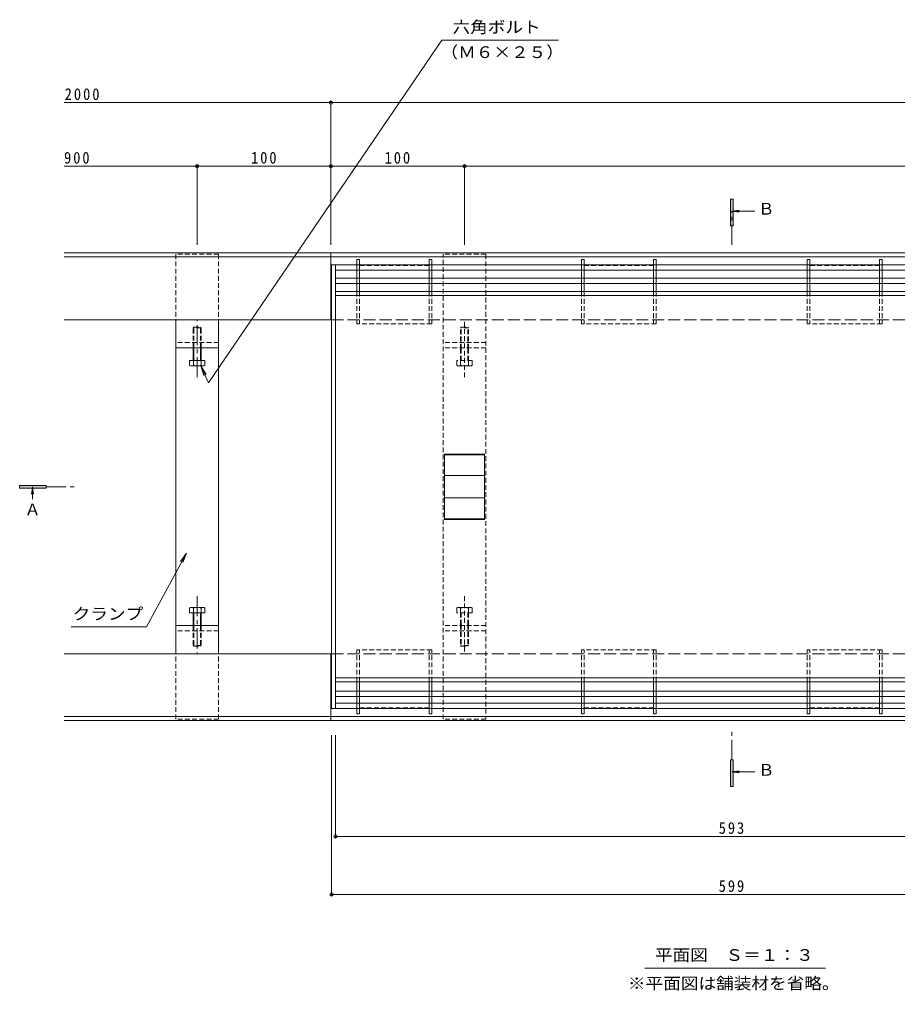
# Model space of a CAD drawing. Units: millimetres at full size, sheet at 1:3. Extents: x -1263 to 1183, y -892 to 794.
# Drawn here: x -1082 to -425, y -121 to 606 of the extents above; entities that cross this region are included whole.
import ezdxf
from ezdxf.enums import TextEntityAlignment as Align

# ---------------------------------------------------------------- set-up
doc = ezdxf.new("R2010")
doc.units = ezdxf.units.MM
doc.header["$LTSCALE"] = 3
doc.header["$PDMODE"] = 32
doc.header["$PDSIZE"] = 2.4
for name, pattern in [('CHAIN1', [8, 5, -1, 1, -1]), ('DASHED1', [1.8, 1.2, -0.6]), ('DASHED3', [4, 3, -1])]:
    doc.linetypes.add(name, pattern=pattern)
for name, color, linetype, lineweight in [('B-1', 2, 'Continuous', 18), ('B-2', 3, 'Continuous', 18), ('B-3', 4, 'Continuous', 18), ('B-4', 7, 'Continuous', 18), ('B-5', 7, 'Continuous', 18), ('B-8', 3, 'Continuous', 18), ('B-A', 2, 'Continuous', 18)]:
    doc.layers.add(name, color=color, linetype=linetype, lineweight=lineweight)
doc.styles.add('ＭＳ ゴシック', font='')
doc.styles.get('ＭＳ ゴシック').set_extended_font_data('MS Gothic')

msp = doc.modelspace()

# ---------------------------------------------------------------- linework, layer by layer
at = {"layer": 'B-1'}
for p, q in [((-1048.672, 431.134), (-49.672, 431.134)), ((-849.172, 381.134), (-849.172, 431.134)), ((-1048.672, 428.134), (-49.672, 428.134)), ((-1048.672, 381.134), (-848.672, 381.134)), ((-1048.672, 131.134), (-848.672, 131.134)), ((-849.172, 81.134), (-849.172, 131.134)), ((-1048.672, 84.134), (-49.672, 84.134)), ((-1048.672, 81.134), (-49.672, 81.134))]:
    msp.add_line(p, q, dxfattribs=at)
at = {"layer": 'B-1', "linetype": 'DASHED3'}
for p, q in [((-848.672, 381.134), (-49.672, 381.134)), ((-848.672, 131.135), (-49.672, 131.135))]:
    msp.add_line(p, q, dxfattribs=at)
at = {"layer": 'B-2'}
for p, q in [((-848.672, 422.134), (-848.672, 90.134)), ((-845.672, 422.134), (-845.672, 90.134)), ((-845.672, 402.134), (-252.672, 402.134)), ((-845.672, 399.134), (-252.672, 399.134)), ((-764.172, 231.68), (-764.172, 280.589)), ((-734.172, 280.589), (-764.172, 280.589)), ((-734.172, 280.089), (-764.172, 280.089)), ((-734.172, 280.589), (-734.172, 231.68)), ((-734.172, 264.5), (-764.172, 264.5)), ((-734.172, 247.768), (-764.172, 247.768)), ((-734.172, 232.18), (-764.172, 232.18)), ((-734.172, 231.68), (-764.172, 231.68)), ((-845.672, 113.134), (-252.672, 113.134)), ((-845.672, 110.134), (-252.672, 110.134))]:
    msp.add_line(p, q, dxfattribs=at)
at = {"layer": 'B-3'}
for p, q in [((-829.672, 426.134), (-829.672, 422.134)), ((-827.672, 426.134), (-829.672, 426.134)), ((-827.672, 426.134), (-827.672, 422.134)), ((-775.672, 426.134), (-775.672, 422.134)), ((-773.672, 426.134), (-775.672, 426.134)), ((-773.672, 426.134), (-773.672, 422.134)), ((-661.672, 426.134), (-661.672, 422.134)), ((-659.672, 426.134), (-661.672, 426.134)), ((-659.672, 426.134), (-659.672, 422.134)), ((-607.672, 426.134), (-607.672, 422.134)), ((-605.672, 426.134), (-607.672, 426.134)), ((-605.672, 426.134), (-605.672, 422.134)), ((-490.672, 426.134), (-492.672, 426.134)), ((-492.672, 426.134), (-492.672, 422.134)), ((-490.672, 426.134), (-490.672, 422.134)), ((-436.672, 426.134), (-438.672, 426.134)), ((-438.672, 426.134), (-438.672, 422.134)), ((-436.672, 426.134), (-436.672, 422.134)), ((-829.672, 418.134), (-829.672, 412.134)), ((-827.672, 418.134), (-827.672, 412.134)), ((-775.672, 418.134), (-775.672, 412.134)), ((-773.672, 418.134), (-773.672, 412.134)), ((-661.672, 418.134), (-661.672, 412.134)), ((-659.672, 418.134), (-659.672, 412.134)), ((-607.672, 418.134), (-607.672, 412.134)), ((-605.672, 418.134), (-605.672, 412.134)), ((-492.672, 418.134), (-492.672, 412.134)), ((-490.672, 418.134), (-490.672, 412.134)), ((-438.672, 418.134), (-438.672, 412.134)), ((-436.672, 418.134), (-436.672, 412.134)), ((-829.672, 408.134), (-829.672, 402.134)), ((-827.672, 408.134), (-827.672, 402.134)), ((-775.672, 408.134), (-775.672, 402.134)), ((-773.672, 408.134), (-773.672, 402.134)), ((-661.672, 408.134), (-661.672, 402.134)), ((-659.672, 408.134), (-659.672, 402.134)), ((-607.672, 408.134), (-607.672, 402.134)), ((-605.672, 408.134), (-605.672, 402.134)), ((-492.672, 408.134), (-492.672, 402.134)), ((-490.672, 408.134), (-490.672, 402.134)), ((-438.672, 408.134), (-438.672, 402.134)), ((-436.672, 408.134), (-436.672, 402.134)), ((-829.672, 103.134), (-829.672, 110.134)), ((-827.672, 103.134), (-827.672, 110.134)), ((-775.672, 103.134), (-775.672, 110.134)), ((-773.672, 103.134), (-773.672, 110.134)), ((-661.672, 103.134), (-661.672, 110.134)), ((-659.672, 103.134), (-659.672, 110.134)), ((-607.672, 103.134), (-607.672, 110.134)), ((-605.672, 103.134), (-605.672, 110.134)), ((-492.672, 103.134), (-492.672, 110.134)), ((-490.672, 103.134), (-490.672, 110.134)), ((-438.672, 103.134), (-438.672, 110.134)), ((-436.672, 103.134), (-436.672, 110.134)), ((-829.672, 94.134), (-829.672, 99.134)), ((-827.672, 94.134), (-827.672, 99.134)), ((-775.672, 94.134), (-775.672, 99.134)), ((-773.672, 94.134), (-773.672, 99.134)), ((-661.672, 94.134), (-661.672, 99.134)), ((-659.672, 94.134), (-659.672, 99.134)), ((-607.672, 94.134), (-607.672, 99.134)), ((-605.672, 94.134), (-605.672, 99.134)), ((-492.672, 94.134), (-492.672, 99.134)), ((-490.672, 94.134), (-490.672, 99.134)), ((-438.672, 94.134), (-438.672, 99.134)), ((-436.672, 94.134), (-436.672, 99.134)), ((-829.672, 86.135), (-829.672, 90.134)), ((-827.672, 86.135), (-827.672, 90.134)), ((-775.672, 86.135), (-775.672, 90.134)), ((-773.672, 86.135), (-773.672, 90.134)), ((-661.672, 86.135), (-661.672, 90.134)), ((-659.672, 86.135), (-659.672, 90.134)), ((-607.672, 86.135), (-607.672, 90.134)), ((-605.672, 86.135), (-605.672, 90.134)), ((-492.672, 86.135), (-492.672, 90.134)), ((-490.672, 86.135), (-490.672, 90.134)), ((-438.672, 86.135), (-438.672, 90.134)), ((-436.672, 86.135), (-436.672, 90.134)), ((-827.672, 86.135), (-829.672, 86.135)), ((-773.672, 86.135), (-775.672, 86.135)), ((-659.672, 86.135), (-661.672, 86.135)), ((-605.672, 86.135), (-607.672, 86.135)), ((-490.672, 86.135), (-492.672, 86.135)), ((-436.672, 86.135), (-438.672, 86.135))]:
    msp.add_line(p, q, dxfattribs=at)
at = {"layer": 'B-3', "linetype": 'DASHED1'}
for p, q in [((-829.672, 422.134), (-829.672, 418.134)), ((-827.672, 422.134), (-827.672, 418.134)), ((-827.672, 421.634), (-775.672, 421.634)), ((-775.672, 422.134), (-775.672, 418.134)), ((-773.672, 422.134), (-773.672, 418.134)), ((-661.672, 422.134), (-661.672, 418.134)), ((-659.672, 422.134), (-659.672, 418.134)), ((-659.672, 421.634), (-607.672, 421.634)), ((-607.672, 422.134), (-607.672, 418.134)), ((-605.672, 422.134), (-605.672, 418.134)), ((-492.672, 422.134), (-492.672, 418.134)), ((-490.672, 422.134), (-490.672, 418.134)), ((-490.672, 421.634), (-438.672, 421.634)), ((-438.672, 422.134), (-438.672, 418.134)), ((-436.672, 422.134), (-436.672, 418.134)), ((-829.672, 412.134), (-829.672, 408.134)), ((-827.672, 412.134), (-827.672, 408.134)), ((-775.672, 412.134), (-775.672, 408.134)), ((-773.672, 412.134), (-773.672, 408.134)), ((-661.672, 412.134), (-661.672, 408.134)), ((-659.672, 412.134), (-659.672, 408.134)), ((-607.672, 412.134), (-607.672, 408.134)), ((-605.672, 412.134), (-605.672, 408.134)), ((-492.672, 412.134), (-492.672, 408.134)), ((-490.672, 412.134), (-490.672, 408.134)), ((-438.672, 412.134), (-438.672, 408.134)), ((-436.672, 412.134), (-436.672, 408.134)), ((-829.672, 402.134), (-829.672, 378.134)), ((-827.672, 402.134), (-827.672, 378.134)), ((-775.672, 402.134), (-775.672, 378.134)), ((-773.672, 402.134), (-773.672, 378.134)), ((-661.672, 402.134), (-661.672, 378.134)), ((-659.672, 402.134), (-659.672, 378.134)), ((-607.672, 402.134), (-607.672, 378.134)), ((-605.672, 402.134), (-605.672, 378.134)), ((-492.672, 402.134), (-492.672, 378.134)), ((-490.672, 402.134), (-490.672, 378.134)), ((-438.672, 402.134), (-438.672, 378.134)), ((-436.672, 402.134), (-436.672, 378.134)), ((-773.672, 378.134), (-829.672, 378.134)), ((-605.672, 378.134), (-661.672, 378.134)), ((-436.672, 378.134), (-492.672, 378.134)), ((-773.672, 134.134), (-829.672, 134.134)), ((-829.672, 110.134), (-829.672, 134.134)), ((-827.672, 110.134), (-827.672, 134.134)), ((-775.672, 110.134), (-775.672, 134.134)), ((-773.672, 110.134), (-773.672, 134.134)), ((-605.672, 134.134), (-661.672, 134.134)), ((-661.672, 110.134), (-661.672, 134.134)), ((-659.672, 110.134), (-659.672, 134.134)), ((-607.672, 110.134), (-607.672, 134.134)), ((-605.672, 110.134), (-605.672, 134.134)), ((-492.672, 110.134), (-492.672, 134.134)), ((-436.672, 134.134), (-492.672, 134.134)), ((-490.672, 110.134), (-490.672, 134.134)), ((-438.672, 110.134), (-438.672, 134.134)), ((-436.672, 110.134), (-436.672, 134.134)), ((-829.672, 99.134), (-829.672, 103.134)), ((-827.672, 99.134), (-827.672, 103.134)), ((-775.672, 99.134), (-775.672, 103.134)), ((-773.672, 99.134), (-773.672, 103.134)), ((-661.672, 99.134), (-661.672, 103.134)), ((-659.672, 99.134), (-659.672, 103.134)), ((-607.672, 99.134), (-607.672, 103.134)), ((-605.672, 99.134), (-605.672, 103.134)), ((-492.672, 99.134), (-492.672, 103.134)), ((-490.672, 99.134), (-490.672, 103.134)), ((-438.672, 99.134), (-438.672, 103.134)), ((-436.672, 99.134), (-436.672, 103.134)), ((-829.672, 90.134), (-829.672, 94.134)), ((-827.672, 90.134), (-827.672, 94.134)), ((-827.672, 90.634), (-775.672, 90.634)), ((-775.672, 90.134), (-775.672, 94.134)), ((-773.672, 90.134), (-773.672, 94.134)), ((-661.672, 90.134), (-661.672, 94.134)), ((-659.672, 90.134), (-659.672, 94.134)), ((-659.672, 90.634), (-607.672, 90.634)), ((-607.672, 90.134), (-607.672, 94.134)), ((-605.672, 90.134), (-605.672, 94.134)), ((-492.672, 90.134), (-492.672, 94.134)), ((-490.672, 90.134), (-490.672, 94.134)), ((-490.672, 90.634), (-438.672, 90.634)), ((-438.672, 90.134), (-438.672, 94.134)), ((-436.672, 90.134), (-436.672, 94.134))]:
    msp.add_line(p, q, dxfattribs=at)
at = {"layer": 'B-4'}
for p, q in [((-849.172, 543.648), (-1048.672, 543.648)), ((-849.172, 544.548), (-849.172, 437.134)), ((-849.172, 543.648), (-49.672, 543.648)), ((-949.172, 496.052), (-1048.672, 496.052)), ((-949.172, 496.952), (-949.172, 437.134)), ((-849.172, 496.052), (-949.172, 496.052)), ((-849.172, 496.052), (-749.172, 496.052)), ((-749.172, 496.952), (-749.172, 437.134)), ((-749.172, 496.052), (-49.672, 496.052)), ((-848.672, -49.973), (-848.672, 70.246)), ((-845.672, -6.541), (-845.672, 70.246)), ((-845.672, -5.641), (-252.672, -5.641)), ((-848.672, -49.073), (-249.672, -49.073))]:
    msp.add_line(p, q, dxfattribs=at)
for p in [(-849.172, 543.648), (-949.172, 496.052), (-849.172, 496.052), (-749.172, 496.052), (-845.672, -5.641), (-848.672, -49.073)]:
    msp.add_point(p, dxfattribs=at)
at = {"layer": 'B-5'}
for p, q in [((-940.658, 333.85), (-766.175, 590.338)), ((-766.175, 590.338), (-678.879, 590.338)), ((-946.464, 346.486), (-942.47, 340.138)), ((-946.464, 346.486), (-944.249, 339.321)), ((-940.658, 333.85), (-946.464, 346.486)), ((-957.295, 206.315), (-961.694, 200.24)), ((-1043.567, 151.128), (-987.174, 151.128)), ((-614.303, -104.347), (-478.914, -104.347))]:
    msp.add_line(p, q, dxfattribs=at)
at = {"layer": 'B-5', "color": 4}
for p, q in [((-550.172, 451.413), (-550.172, 471.413)), ((-549.172, 462.442), (-543.567, 463.18)), ((-549.172, 462.442), (-543.567, 461.705)), ((-549.172, 462.442), (-531.956, 462.442)), ((-1082.255, 257.134), (-1082.255, 255.134)), ((-1062.255, 257.134), (-1082.255, 257.134)), ((-1082.255, 255.134), (-1062.255, 255.134)), ((-1072.489, 256.134), (-1073.225, 250.549)), ((-1072.489, 256.134), (-1071.754, 250.549)), ((-1072.489, 256.134), (-1072.489, 246.731)), ((-1062.255, 255.134), (-1062.255, 257.134)), ((-550.172, 31.725), (-550.172, 51.725)), ((-549.172, 42.801), (-543.567, 43.539)), ((-549.172, 42.801), (-543.567, 42.063)), ((-549.172, 42.801), (-531.956, 42.801))]:
    msp.add_line(p, q, dxfattribs=at)
at = {"layer": 'B-5', "color": 4, "linetype": 'CHAIN1'}
for p, q in [((-549.172, 437.141), (-549.172, 462.442)), ((-1062.255, 256.134), (-1039.064, 256.134)), ((-549.172, 51.725), (-549.172, 72.86))]:
    msp.add_line(p, q, dxfattribs=at)
at = {"layer": 'B-5', "color": 4}
for points in [[(-550.172, 471.413), (-548.172, 471.413), (-548.172, 451.413), (-550.172, 451.413)], [(-550.172, 51.725), (-548.172, 51.725), (-548.172, 31.725), (-550.172, 31.725)]]:
    msp.add_lwpolyline(points, dxfattribs=at)
at = {"layer": 'B-5'}
msp.add_lwpolyline([(-987.174, 151.128), (-957.295, 206.315), (-959.972, 199.309)], dxfattribs=at)
at = {"layer": 'B-5', "color": 4}
for points in [[(-550.172, 471.413), (-550.172, 451.413), (-548.172, 471.413), (-548.172, 451.413)], [(-1062.255, 257.134), (-1062.255, 255.134), (-1082.255, 257.134), (-1082.255, 255.134)], [(-550.172, 51.725), (-550.172, 31.725), (-548.172, 51.725), (-548.172, 31.725)]]:
    msp.add_solid(points, dxfattribs=at)
at = {"layer": 'B-8', "linetype": 'DASHED1'}
for p, q in [((-933.172, 430.134), (-965.172, 430.134)), ((-965.172, 430.134), (-965.172, 381.134)), ((-933.172, 430.134), (-933.172, 381.134)), ((-733.172, 430.134), (-765.172, 430.134)), ((-733.172, 430.134), (-733.172, 82.134)), ((-933.172, 364.134), (-965.172, 364.134)), ((-733.172, 364.134), (-765.172, 364.134)), ((-733.172, 360.134), (-765.172, 360.134)), ((-933.172, 148.134), (-965.172, 148.134)), ((-733.172, 152.134), (-765.172, 152.134)), ((-733.172, 148.134), (-765.172, 148.134)), ((-965.172, 82.134), (-965.172, 131.134)), ((-933.172, 82.134), (-933.172, 131.134)), ((-933.172, 82.134), (-965.172, 82.134))]:
    msp.add_line(p, q, dxfattribs=at)
at = {"layer": 'B-8'}
for p, q in [((-965.172, 131.134), (-965.172, 381.134)), ((-933.172, 131.134), (-933.172, 381.134)), ((-933.172, 360.134), (-965.172, 360.134)), ((-933.172, 152.134), (-965.172, 152.134))]:
    msp.add_line(p, q, dxfattribs=at)
at = {"layer": 'B-8', "linetype": 'DASHED1'}
msp.add_lwpolyline([(-733.172, 82.134), (-765.172, 82.134), (-765.172, 430.134)], dxfattribs=at)
at = {"layer": 'B-A', "color": 6, "lineweight": 9}
for p, q in [((-848.672, 422.134), (-249.672, 422.134)), ((-845.672, 418.134), (-252.672, 418.134)), ((-845.672, 412.134), (-252.672, 412.134)), ((-845.672, 408.134), (-252.672, 408.134)), ((-845.672, 103.134), (-252.672, 103.134)), ((-845.672, 99.134), (-252.672, 99.134)), ((-848.672, 90.134), (-249.672, 90.134)), ((-845.672, 94.134), (-252.672, 94.134))]:
    msp.add_line(p, q, dxfattribs=at)
at = {"layer": 'B-A', "linetype": 'CHAIN1'}
for p, q in [((-949.172, 338.126), (-949.172, 381.019)), ((-949.172, 174.143), (-949.172, 131.249))]:
    msp.add_line(p, q, dxfattribs=at)
at = {"layer": 'B-A', "linetype": 'DASHED1'}
for p, q in [((-749.172, 338.126), (-749.172, 381.02)), ((-951.63, 375.486), (-952.172, 374.945)), ((-946.172, 374.945), (-952.172, 374.945)), ((-952.172, 360.134), (-952.172, 374.945)), ((-951.63, 375.486), (-946.713, 375.486)), ((-951.63, 360.134), (-951.63, 375.486)), ((-946.713, 375.486), (-946.172, 374.945)), ((-946.713, 360.134), (-946.713, 375.486)), ((-946.172, 360.134), (-946.172, 374.945)), ((-751.63, 375.487), (-752.172, 374.945)), ((-746.172, 374.945), (-752.172, 374.945)), ((-751.63, 359.487), (-751.63, 375.487)), ((-751.63, 375.487), (-746.713, 375.487)), ((-746.713, 359.487), (-746.713, 375.487)), ((-746.713, 375.487), (-746.172, 374.945)), ((-746.172, 359.487), (-746.172, 374.945)), ((-751.63, 350.487), (-751.63, 359.487)), ((-746.713, 350.487), (-746.713, 359.487)), ((-746.172, 350.487), (-746.172, 359.487)), ((-743.398, 350.487), (-754.945, 350.487)), ((-754.945, 346.933), (-754.945, 350.487)), ((-752.058, 346.933), (-752.058, 350.487)), ((-746.285, 346.933), (-746.285, 350.487)), ((-743.398, 346.933), (-743.398, 350.487)), ((-754.172, 346.487), (-754.945, 346.933)), ((-754.172, 346.487), (-744.172, 346.487)), ((-743.398, 346.933), (-744.172, 346.487)), ((-749.172, 174.143), (-749.172, 131.249)), ((-754.172, 165.782), (-754.945, 165.335)), ((-754.945, 165.335), (-754.945, 161.782)), ((-743.398, 161.782), (-754.945, 161.782)), ((-754.172, 165.782), (-744.172, 165.782)), ((-752.058, 165.335), (-752.058, 161.782)), ((-751.63, 161.782), (-751.63, 152.782)), ((-746.713, 161.782), (-746.713, 152.782)), ((-746.285, 165.335), (-746.285, 161.782)), ((-746.172, 161.782), (-746.172, 152.782)), ((-743.398, 165.335), (-744.172, 165.782)), ((-743.398, 165.335), (-743.398, 161.782)), ((-751.63, 152.782), (-751.63, 136.782)), ((-746.713, 152.782), (-746.713, 136.782)), ((-746.172, 152.782), (-746.172, 137.324)), ((-952.172, 152.134), (-952.172, 137.324)), ((-951.63, 152.134), (-951.63, 136.782)), ((-946.713, 152.134), (-946.713, 136.782)), ((-946.172, 152.134), (-946.172, 137.324)), ((-951.63, 136.782), (-952.172, 137.324)), ((-946.172, 137.324), (-952.172, 137.324)), ((-951.63, 136.782), (-946.713, 136.782)), ((-946.713, 136.782), (-946.172, 137.324)), ((-746.172, 137.324), (-752.172, 137.324)), ((-751.63, 136.782), (-752.172, 137.324)), ((-751.63, 136.782), (-746.713, 136.782)), ((-746.713, 136.782), (-746.172, 137.324))]:
    msp.add_line(p, q, dxfattribs=at)
at = {"layer": 'B-A'}
for p, q in [((-952.172, 350.486), (-952.172, 360.134)), ((-951.63, 350.486), (-951.63, 360.134)), ((-946.713, 350.486), (-946.713, 360.134)), ((-946.172, 350.486), (-946.172, 360.134)), ((-954.945, 346.933), (-954.945, 350.486)), ((-943.398, 350.486), (-954.945, 350.486)), ((-952.058, 346.933), (-952.058, 350.486)), ((-946.285, 346.933), (-946.285, 350.486)), ((-943.398, 346.933), (-943.398, 350.486)), ((-954.172, 346.486), (-954.945, 346.933)), ((-954.172, 346.486), (-944.172, 346.486)), ((-943.398, 346.933), (-944.172, 346.486)), ((-954.172, 165.782), (-954.945, 165.335)), ((-954.945, 165.335), (-954.945, 161.782)), ((-943.398, 161.782), (-954.945, 161.782)), ((-954.172, 165.782), (-944.172, 165.782)), ((-952.172, 161.782), (-952.172, 152.134)), ((-952.058, 165.335), (-952.058, 161.782)), ((-951.63, 161.782), (-951.63, 152.134)), ((-946.713, 161.782), (-946.713, 152.134)), ((-946.285, 165.335), (-946.285, 161.782)), ((-946.172, 161.782), (-946.172, 152.134)), ((-943.398, 165.335), (-944.172, 165.782)), ((-943.398, 165.335), (-943.398, 161.782))]:
    msp.add_line(p, q, dxfattribs=at)
at = {"layer": 'B-A', "linetype": 'DASHED1'}
for points in [[(-752.172, 350.487), (-752.172, 359.487), (-752.172, 374.945)], [(-752.172, 161.782), (-752.172, 152.782), (-752.172, 137.324)]]:
    msp.add_lwpolyline(points, dxfattribs=at)
at = {"layer": 'B-A'}
for centre, radius, start, end in [((-953.241, 349.884), 3.408, 240, 265.61574), ((-953.592, 349.333), 2.848, 271.80869, 302.57555), ((-949.172, 356.04), 9.553, 252.41203, 270), ((-949.172, 356.04), 9.553, 270, 287.58795), ((-944.752, 349.333), 2.848, 237.42444, 268.1913), ((-945.102, 349.884), 3.408, 274.38425, 299.99998), ((-953.241, 162.384), 3.408, 94.38426, 120), ((-953.592, 162.936), 2.848, 57.42445, 88.19131), ((-949.172, 156.229), 9.553, 90, 107.58797), ((-949.172, 156.229), 9.553, 72.41205, 90), ((-944.752, 162.936), 2.848, 91.8087, 122.57556), ((-945.102, 162.384), 3.408, 60.00002, 85.61575)]:
    msp.add_arc(centre, radius, start, end, dxfattribs=at)
at = {"layer": 'B-A', "linetype": 'DASHED1'}
for centre, radius, start, end in [((-753.241, 349.884), 3.408, 240, 265.61574), ((-753.592, 349.333), 2.848, 271.80869, 302.57555), ((-749.172, 356.04), 9.553, 252.41203, 270), ((-749.172, 356.04), 9.553, 270, 287.58795), ((-744.752, 349.333), 2.848, 237.42444, 268.1913), ((-745.102, 349.884), 3.408, 274.38425, 299.99998), ((-753.241, 162.384), 3.408, 94.38426, 120), ((-753.592, 162.936), 2.848, 57.42445, 88.19131), ((-749.172, 156.229), 9.553, 90, 107.58797), ((-749.172, 156.229), 9.553, 72.41205, 90), ((-744.752, 162.936), 2.848, 91.8087, 122.57556), ((-745.102, 162.384), 3.408, 60.00002, 85.61575)]:
    msp.add_arc(centre, radius, start, end, dxfattribs=at)

# ---------------------------------------------------------------- texts
at = {"layer": 'B-4', "color": 2, "char_height": 8.798, "attachment_point": 7, "style": 'ＭＳ ゴシック'}
for s, insert in [('\\T1.28;\\W0.9;2000', (-1048.408, 545.448)), ('\\T1.27;\\W0.9;900', (-1048.837, 497.852)), ('\\T1.27;\\W0.9;100', (-908.922, 497.852)), ('\\T1.27;\\W0.9;100', (-808.922, 497.852)), ('\\T1.27;\\W0.9;593', (-558.922, -3.841)), ('\\T1.27;\\W0.9;599', (-558.922, -47.273))]:
    msp.add_mtext(s, dxfattribs=dict(at, insert=insert))
at = {"layer": 'B-5', "color": 2, "style": 'ＭＳ ゴシック', "width": 1.1}
for s, p in [('六角ボルト', (-758.168, 593.144)), ('（Ｍ６×２５）', (-767.153, 574.348)), ('クランプ', (-1042.417, 153.934)), ('平面図\u3000Ｓ＝１：３', (-606.632, -101.436)), ('※平面図は舗装材を省略。', (-626.882, -122.652))]:
    msp.add_text(s, height=8.798, dxfattribs=at).set_placement(p, align=Align.BOTTOM_LEFT)
at = {"layer": 'B-5', "color": 2, "style": 'ＭＳ ゴシック'}
for s, p in [('Ｂ', (-529.337, 457.144)), ('Ａ', (-1078.411, 232.007)), ('Ｂ', (-529.337, 37.152))]:
    msp.add_text(s, height=8.798, dxfattribs=at).set_placement(p, align=Align.BOTTOM_LEFT)

doc.saveas('drawing.dxf')
